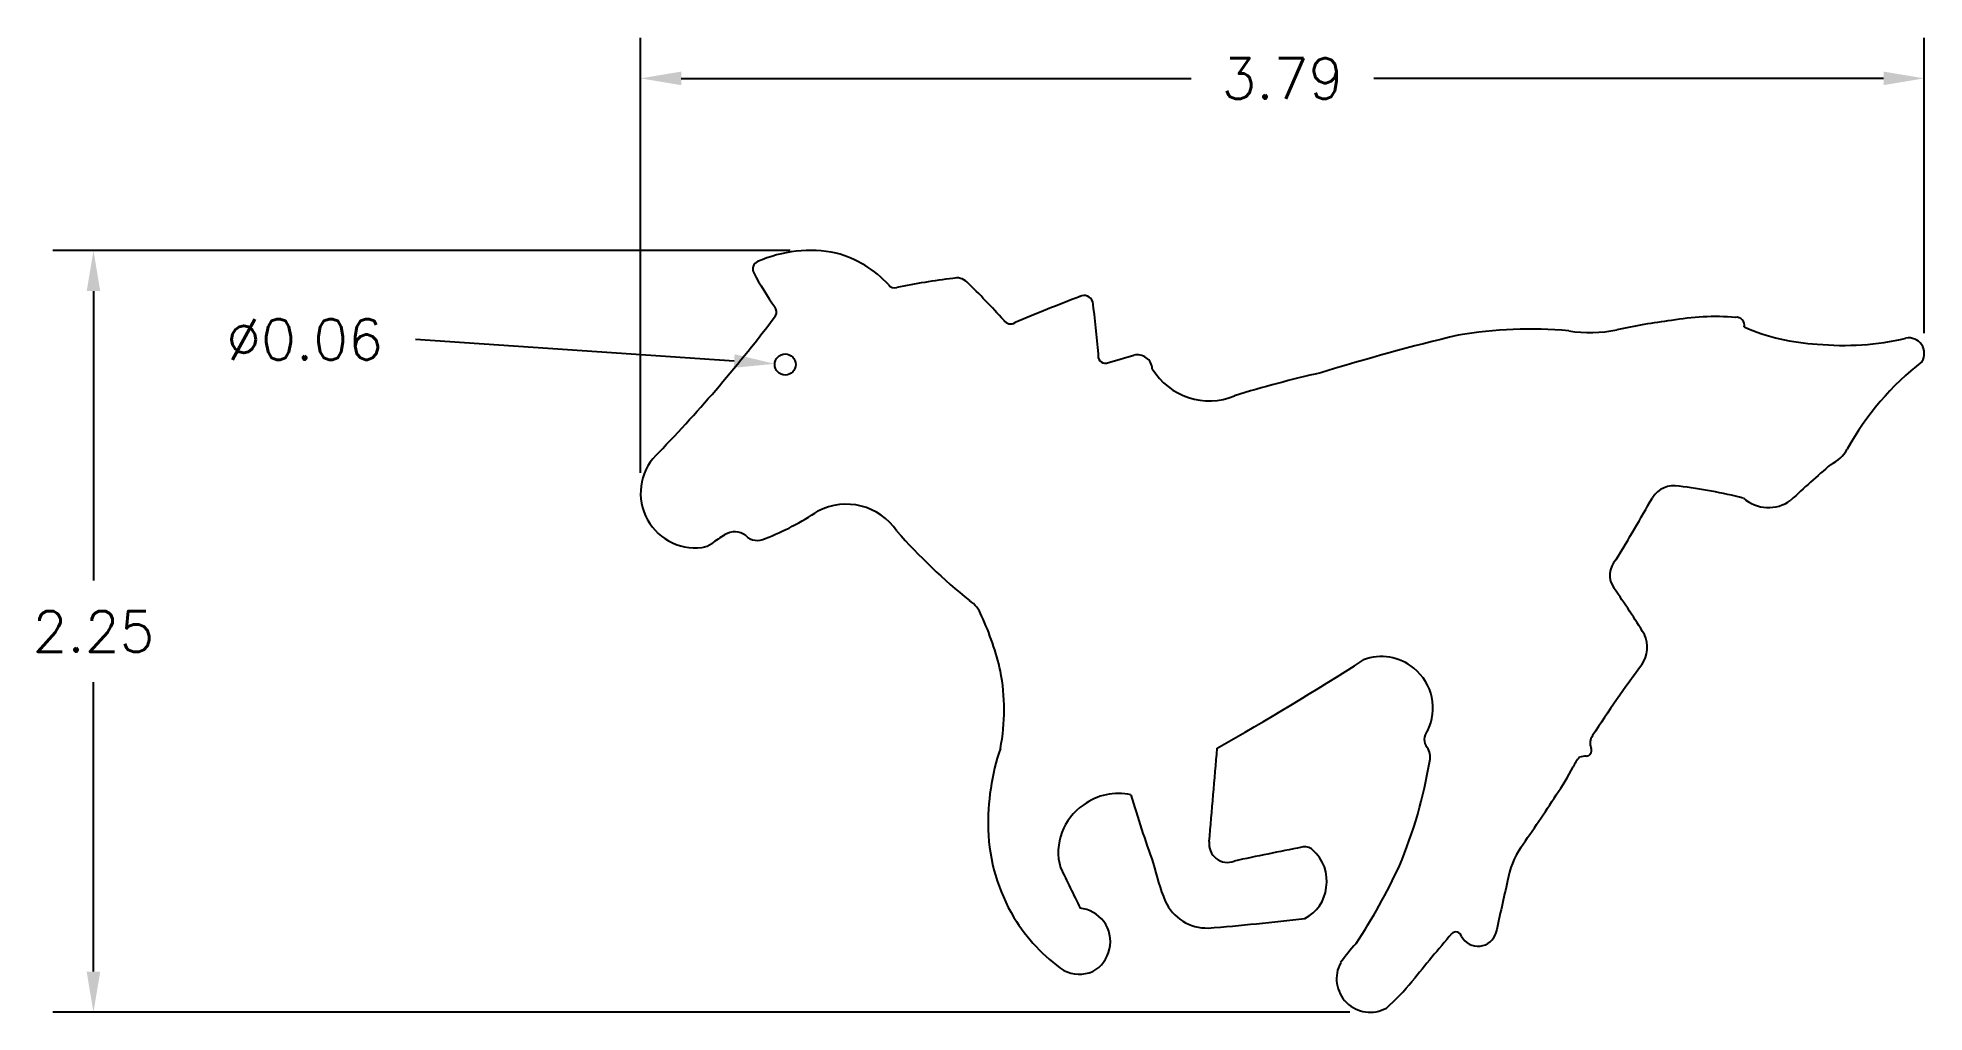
# Model space of a CAD drawing. Extents: x 16.16 to 21.73, y 11.28 to 14.16.
import ezdxf

# ---------------------------------------------------------------- set-up
doc = ezdxf.new("R2010")
doc.units = 0
doc.header["$LTSCALE"] = 0.25
doc.header["$MEASUREMENT"] = 0
doc.layers.get('0').update_dxf_attribs({"linetype": 'CONTINUOUS'})
doc.layers.get('DEFPOINTS').update_dxf_attribs({"color": 8, "linetype": 'CONTINUOUS'})
doc.layers.add('DIM', color=1, linetype='CONTINUOUS')
doc.styles.get("Standard").update_dxf_attribs({"font": 'ROMANS.shx'})
doc.dimstyles.new('DEF', dxfattribs={"dimtxt": 0.12, "dimasz": 0.12, "dimexe": 0.12, "dimexo": 0.0625, "dimgap": 0.09, "dimtad": 0, "dimtih": 1, "dimtoh": 1, "dimdec": 4, "dimzin": 0, "dimdsep": 46, "dimtxsty": 'STANDARD', "dimcen": 0, "dimadec": 0, "dimazin": 0, "dimtfac": 1, "dimtdec": 4, "dimtofl": 0, "dimtmove": 0, "dimatfit": 3, "dimfxl": 1, "dimtolj": 1, "dimtzin": 0, "dimarcsym": 0})

# ---------------------------------------------------------------- blocks, each defined once
blk = doc.blocks.new('*D2')
at = {"layer": 'DEFPOINTS', "color": 0}
for p in [(21.7337, 14.0358), (21.7337, 13.2236), (17.9438, 12.8108)]:
    blk.add_point(p, dxfattribs=at)
at = {"layer": 'DIM', "color": 0, "lineweight": -2}
for p, q in [((17.9438, 12.8708), (17.9438, 14.1558)), ((21.7337, 13.2836), (21.7337, 14.1558)), ((18.0638, 14.0358), (19.5688, 14.0358)), ((21.6137, 14.0358), (20.1088, 14.0358))]:
    blk.add_line(p, q, dxfattribs=at)
at = {"layer": 'DIM', "color": 0}
for points in [[(18.0638, 14.0558), (18.0638, 14.0158), (17.9438, 14.0358)], [(21.6137, 14.0558), (21.6137, 14.0158), (21.7337, 14.0358)]]:
    blk.add_solid(points, dxfattribs=at)
at = {"layer": 'DIM', "color": 0, "insert": (19.8388, 14.0358), "char_height": 0.12, "attachment_point": 5}
blk.add_mtext('\\A1;3.79', dxfattribs=at)
blk = doc.blocks.new('*D3')
at = {"layer": 'DEFPOINTS', "color": 0}
for p in [(18.3397, 13.1929), (18.4017, 13.1886)]:
    blk.add_point(p, dxfattribs=at)
at = {"layer": 'DIM', "color": 0, "lineweight": -2}
blk.add_line((18.2199, 13.201), (17.2789, 13.2651), dxfattribs=at)
at = {"layer": 'DIM', "color": 0}
blk.add_solid([(18.2213, 13.221), (18.2186, 13.1811), (18.3397, 13.1929)], dxfattribs=at)
at = {"layer": 'DIM', "color": 0, "insert": (16.9518, 13.2651), "char_height": 0.12, "attachment_point": 5}
blk.add_mtext('\\A1;∅0.06', dxfattribs=at)
blk = doc.blocks.new('*D4')
at = {"layer": 'DEFPOINTS', "color": 0}
for p in [(16.3283, 13.5274), (18.4456, 13.5274), (20.0976, 11.2779)]:
    blk.add_point(p, dxfattribs=at)
at = {"layer": 'DIM', "color": 0, "lineweight": -2}
for p, q in [((18.3856, 13.5274), (16.2083, 13.5274)), ((16.3283, 13.4074), (16.3283, 12.5527)), ((16.3283, 11.3979), (16.3283, 12.2527)), ((20.0376, 11.2779), (16.2083, 11.2779))]:
    blk.add_line(p, q, dxfattribs=at)
at = {"layer": 'DIM', "color": 0}
for points in [[(16.3083, 13.4074), (16.3483, 13.4074), (16.3283, 13.5274)], [(16.3083, 11.3979), (16.3483, 11.3979), (16.3283, 11.2779)]]:
    blk.add_solid(points, dxfattribs=at)
at = {"layer": 'DIM', "color": 0, "insert": (16.3283, 12.4027), "char_height": 0.12, "attachment_point": 5}
blk.add_mtext('\\A1;2.25', dxfattribs=at)

msp = doc.modelspace()

# ---------------------------------------------------------------- linework, layer by layer
msp.add_circle((18.3707, 13.1908), 0.0311)
for centre, radius, start, end in [((18.2985, 13.4728), 0.0239, 113.9686, 209.2173), ((18.4456, 13.1355), 0.3919, 78.8503, 113.5848), ((18.4344, 13.2022), 0.3295, 42.7431, 74.6936), ((19.1467, 13.9325), 0.9887, 208.4716, 215.3248), ((18.6928, 13.4365), 0.0196, 212.9624, 291.3429), ((19.0863, 11.5599), 1.898, 96.6737, 101.7442), ((18.8771, 13.4035), 0.0431, 46.0167, 105.3162), ((17.4823, 11.9561), 2.0532, 41.6849, 46.0619), ((21.345, 7.9039), 5.8773, 110.9761, 112.98901), ((19.2531, 13.3677), 0.0269, 20.0896, 116.6976), ((51.4413, 16.7304), 32.3373, 185.95251, 186.22846), ((14.9159, 15.9109), 4.2867, 315.9646, 323.0641), ((18.3203, 13.346), 0.0247, 333.2295, 36.8219), ((19.0363, 13.3356), 0.0249, 214.298, 302.122), ((21.19, 11.6487), 1.6843, 96.9156, 102.4934), ((21.1181, 12.5915), 0.7408, 85.5107, 100.1787), ((21.1793, 13.307), 0.0233, 346.8464, 97.9262), ((21.9604, 6.6466), 6.8221, 103.59198, 107.12469), ((20.5707, 11.9801), 1.315, 85.0517, 99.3413), ((20.7474, 13.6656), 0.3806, 260.428, 281.8661), ((21.4432, 13.8472), 0.5964, 246.1417, 267.5532), ((21.4972, 14.0358), 0.7885, 264.2216, 283.3801), ((21.6879, 13.2236), 0.0458, 328.6178, 100.3752), ((19.3166, 13.2168), 0.0223, 166.4064, 275.7824), ((18.4211, 16.4165), 3.3446, 285.5708, 287.0147), ((19.4107, 13.1759), 0.0437, 2.3534, 104.5071), ((19.6227, 13.2811), 0.1975, 211.5606, 292.253), ((20.6458, 10.0629), 3.1801, 102.6079, 107.3498), ((22.2559, 12.526), 0.8565, 128.133, 151.042), ((18.1053, 12.8108), 0.1615, 131.8023, 276.9754), ((21.4121, 12.9942), 0.1084, 294.7973, 330.4356), ((24.6615, 9.2015), 4.8901, 130.9333, 132.7919), ((20.9957, 12.7561), 0.0768, 79.1243, 147.4913), ((20.8136, 11.2468), 1.5969, 76.0162, 82.9307), ((18.0364, 13.3938), 0.7679, 291.0139, 304.0936), ((18.5505, 12.5968), 0.1815, 34.2438, 117.4514), ((16.6871, 15.1664), 4.8602, 328.3335, 330.8287), ((21.2735, 12.8796), 0.1113, 228.366, 306.3617), ((18.1144, 12.7195), 0.0698, 278.7318, 304.3381), ((18.4314, 12.2973), 0.4582, 121.4324, 127.2966), ((18.2212, 12.6416), 0.0549, 53.1339, 121.6374), ((18.2887, 12.7204), 0.0492, 225.2602, 297.8727), ((19.9886, 13.8296), 1.7139, 221.276, 231.2002), ((20.8724, 12.5686), 0.0671, 136.4369, 215.6647), ((18.8606, 12.4141), 0.0963, 21.0935, 55.8609), ((18.9214, 11.1833), 2.3257, 31.3629, 35.3687), ((18.187, 12.0977), 0.8403, 12.9072, 24.6976), ((20.828, 12.3555), 0.088, 324.5167, 25.7653), ((14.7799, 20.5949), 9.8269, 299.68354, 302.62407), ((20.1314, 12.1799), 0.1485, 50.1613, 111.1249), ((18.4306, 12.1715), 0.5866, 348.7661, 11.1936), ((20.1341, 12.1768), 0.1492, 332.6594, 51.7215), ((23.9765, 10.02), 3.8322, 143.4085, 147.2188), ((20.295, 12.0835), 0.0376, 138.8069, 218.8881), ((20.7845, 12.0726), 0.0373, 143.2468, 204.9509), ((19.657, 11.8371), 0.6872, 161.3215, 181.7053), ((-342.2797, 42.7636), 363.2262, 355.106961, 355.150591), ((20.2312, 12.0325), 0.044, 344.295, 38.4795), ((20.737, 11.9714), 0.063, 91.3425, 109.4355), ((20.7347, 12.0513), 0.0169, 272.9119, 18.9509), ((18.9206, 12.2428), 1.3711, 337.1446, 350.6726), ((20.0952, 12.3089), 0.6752, 324.8387, 333.0075), ((20.774, 11.971), 0.0833, 134.1085, 157.8141), ((19.3542, 11.7526), 0.1716, 77.5474, 126.5691), ((22.5926, 12.8596), 3.3363, 196.3539, 199.9984), ((16.1097, 14.8592), 5.4062, 325.084, 327.0672), ((19.3441, 11.7509), 0.1672, 123.4323, 195.9721), ((19.5104, 11.8345), 0.5406, 181.893, 210.7883), ((19.6764, 11.7747), 0.0541, 172.327, 291.5247), ((21.9085, 1.442), 10.5176, 101.03119, 102.14201), ((19.9047, 11.7324), 0.034, 48.1334, 104.6904), ((19.8508, 11.6669), 0.1188, 349.9423, 49.8622), ((20.7352, 11.6315), 0.2341, 145.2727, 171.5698), ((35.546, 19.5958), 18.1659, 205.74557, 206.1642), ((20.1523, 11.8746), 0.7122, 192.6587, 202.1502), ((18.6131, 12.4367), 1.7308, 326.479, 335.1846), ((19.8557, 11.6566), 0.1126, 295.935, 354.6666), ((34.2386, 8.4968), 14.0959, 167.00797, 167.64319), ((19.2291, 11.4819), 0.1044, 37.9905, 83.1967), ((19.6166, 11.6631), 0.1364, 204.6903, 271.3599), ((19.4911, 11.8291), 0.5212, 211.365, 235.0962), ((19.2289, 11.4866), 0.1017, 299.588, 35.8467), ((19.1155, 17.9995), 6.4924, 274.45471, 276.98383), ((20.4559, 11.1132), 0.5433, 137.4042, 145.0481), ((25.8257, 6.8363), 7.2079, 139.57687, 141.02673), ((20.3507, 11.4976), 0.0175, 15.0397, 133.9319), ((20.4162, 11.5282), 0.0552, 208.1717, 344.4143), ((20.0976, 11.377), 0.099, 151.3958, 299.1421), ((19.2398, 11.4946), 0.1041, 243.1693, 292.2101), ((19.7018, 11.7932), 0.6707, 311.453, 320.8594)]:
    msp.add_arc(centre, radius, start, end)

# ---------------------------------------------------------------- dimensions: what is measured, and where the dimension line sits
at = {"layer": 'DIM'}
dim = msp.add_linear_dim(base=(21.7337, 14.0358), p1=(17.9438, 12.8108), p2=(21.7337, 13.2236), dimstyle='DEF', override={"dimexo": 0.06, "dimdec": 2, "dimtix": 1}, dxfattribs=at)
dim.commit()
dim.dimension.update_dxf_attribs({"geometry": '*D2', "text_midpoint": (19.8388, 14.0358)})
dim = msp.add_linear_dim(base=(16.3283, 13.5274), p1=(20.0976, 11.2779), p2=(18.4456, 13.5274), angle=90, dimstyle='DEF', override={"dimexo": 0.06, "dimdec": 2, "dimtix": 1}, dxfattribs=at)
dim.commit()
dim.dimension.update_dxf_attribs({"geometry": '*D4', "text_midpoint": (16.3283, 12.4027)})
dim = msp.add_diameter_dim_2p(p1=(18.4017, 13.1886), p2=(18.3397, 13.1929), dimstyle='DEF', override={"dimexo": 0.06, "dimdec": 2, "dimtix": 1, "dimatfit": 0}, dxfattribs=at)
dim.commit()
dim.dimension.update_dxf_attribs({"geometry": '*D3', "text_midpoint": (16.9518, 13.2651), "dimtype": 163})

doc.saveas('drawing.dxf')
